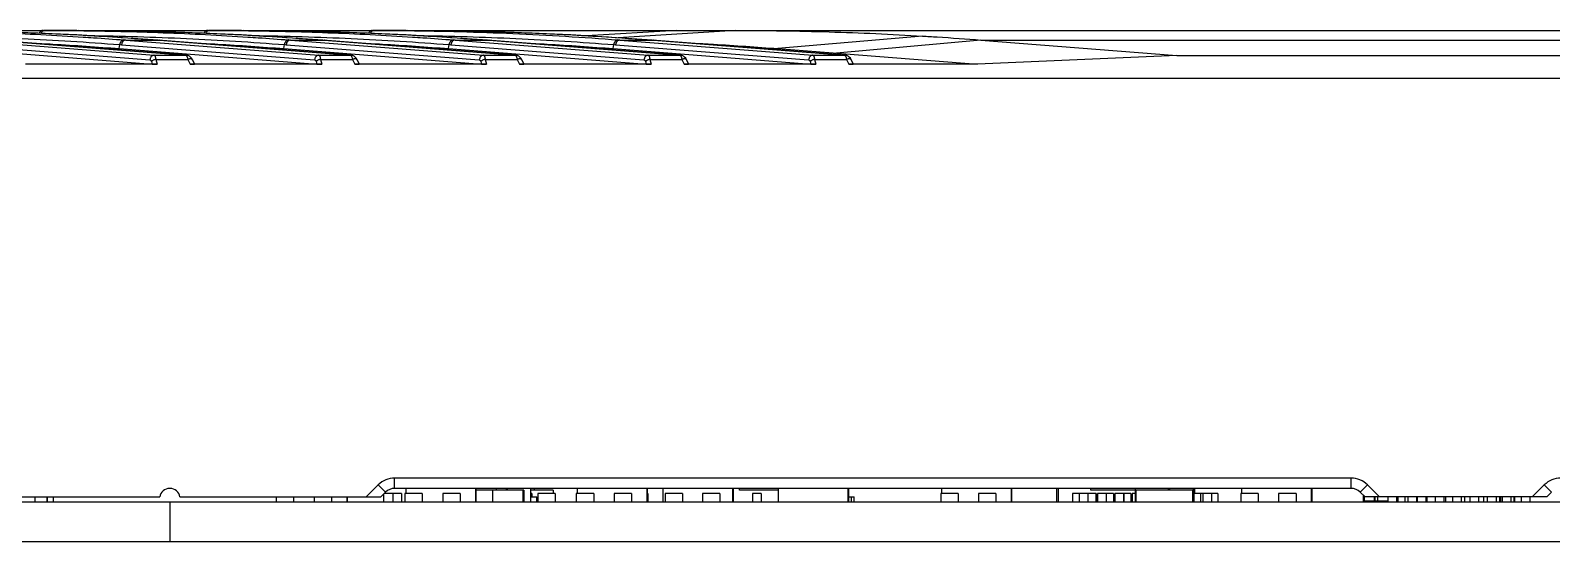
# Model space of a CAD drawing. Header units: millimetres. Extents: x 1409 to 26878, y 589 to 5187.
# Drawn here: x 1880 to 1968.7, y 1646.3 to 1676.1 of the extents above; entities that cross this region are included whole.
import ezdxf

# ---------------------------------------------------------------- set-up
doc = ezdxf.new("R2010")
doc.units = ezdxf.units.MM

msp = doc.modelspace()

# ---------------------------------------------------------------- linework, layer by layer
at = {"color": 7, "linetype": 'Continuous'}
for p, q in [((1779.4139, 1676.1262), (2232.4959, 1676.1262)), ((1882.5452, 1675.8823), (1883.0862, 1675.8536)), ((1882.5452, 1675.8806), (1883.0861, 1675.8499)), ((1882.7129, 1676.1168), (1882.8154, 1676.1157)), ((1882.7129, 1676.1145), (1882.8154, 1676.1139)), ((1882.713, 1676.1262), (1882.8153, 1676.1262)), ((1882.8155, 1676.1262), (1882.8153, 1676.1262)), ((1887.4826, 1676.0639), (1887.6918, 1676.0583)), ((1887.4826, 1676.0632), (1887.6918, 1676.0566)), ((1892.1493, 1675.8823), (1892.6903, 1675.8536)), ((1892.1493, 1675.8806), (1892.6902, 1675.8499)), ((1892.317, 1676.1168), (1892.4195, 1676.1157)), ((1892.317, 1676.1145), (1892.4195, 1676.1139)), ((1892.3171, 1676.1262), (1892.4194, 1676.1262)), ((1892.4195, 1676.1262), (1892.4194, 1676.1262)), ((1897.0866, 1676.0639), (1897.2959, 1676.0583)), ((1897.0866, 1676.0632), (1897.2958, 1676.0566)), ((1901.7533, 1675.8806), (1902.2943, 1675.8499)), ((1901.7534, 1675.8823), (1902.2944, 1675.8536)), ((1901.9211, 1676.1168), (1902.0236, 1676.1157)), ((1901.9211, 1676.1145), (1902.0235, 1676.1139)), ((1901.9212, 1676.1262), (1902.0235, 1676.1262)), ((1902.0236, 1676.1262), (1902.0235, 1676.1262)), ((1906.6907, 1676.0639), (1906.8999, 1676.0583)), ((1906.6907, 1676.0632), (1906.8999, 1676.0566)), ((1911.3574, 1675.8806), (1911.8984, 1675.8499)), ((1911.3575, 1675.8823), (1911.8984, 1675.8536)), ((1917.7179, 1676.1262), (1912.4518, 1675.8136)), ((1921.1384, 1676.1262), (1914.287, 1675.6934)), ((1932.0357, 1675.8004), (1923.6107, 1675.0647)), ((1875.5903, 1675.0647), (1887.1168, 1674.1601)), ((1875.724, 1675.2906), (1886.9803, 1674.4072)), ((1875.9754, 1675.5641), (1887.2318, 1674.6807)), ((1889.1081, 1674.6801), (1877.8517, 1675.5636)), ((1877.9301, 1675.5561), (1889.0846, 1674.6807)), ((1884.2075, 1675.0647), (1885.1944, 1675.0647)), ((1885.1944, 1675.0647), (1885.2262, 1675.2986)), ((1885.1944, 1675.0647), (1896.7209, 1674.1601)), ((1885.2262, 1675.2986), (1885.328, 1675.2906)), ((1885.328, 1675.2906), (1896.5844, 1674.4072)), ((1885.4777, 1675.5721), (1885.5795, 1675.5641)), ((1885.5795, 1675.5641), (1896.8359, 1674.6807)), ((1885.5795, 1675.5641), (1887.4323, 1675.5641)), ((1887.2535, 1675.5781), (1887.4323, 1675.5641)), ((1887.2535, 1675.5768), (1887.4323, 1675.5641)), ((1887.4323, 1675.5641), (1887.4557, 1675.5623)), ((1887.4323, 1675.5641), (1887.4557, 1675.5623)), ((1887.4558, 1675.5636), (1887.4323, 1675.5641)), ((1887.4557, 1675.5623), (1887.5342, 1675.5561)), ((1898.7122, 1674.6801), (1887.4558, 1675.5636)), ((1887.5342, 1675.5561), (1898.6887, 1674.6807)), ((1887.5577, 1675.5556), (1887.5342, 1675.5561)), ((1893.8116, 1675.0647), (1894.7985, 1675.0647)), ((1894.7985, 1675.0647), (1894.8303, 1675.2986)), ((1894.7985, 1675.0647), (1906.3249, 1674.1601)), ((1894.8303, 1675.2986), (1894.9321, 1675.2906)), ((1894.9321, 1675.2906), (1906.1885, 1674.4072)), ((1895.0818, 1675.5721), (1895.1836, 1675.5641)), ((1895.1836, 1675.5641), (1906.44, 1674.6807)), ((1895.1836, 1675.5641), (1897.0364, 1675.5641)), ((1896.8576, 1675.5781), (1897.0364, 1675.5641)), ((1896.8576, 1675.5768), (1897.0364, 1675.5641)), ((1897.0364, 1675.5641), (1897.0598, 1675.5623)), ((1897.0364, 1675.5641), (1897.0598, 1675.5623)), ((1897.0599, 1675.5636), (1897.0364, 1675.5641)), ((1897.0598, 1675.5623), (1897.1383, 1675.5561)), ((1908.3163, 1674.6801), (1897.0599, 1675.5636)), ((1897.1383, 1675.5561), (1908.2928, 1674.6807)), ((1897.1618, 1675.5556), (1897.1383, 1675.5561)), ((1903.4157, 1675.0647), (1904.4026, 1675.0647)), ((1904.4026, 1675.0647), (1904.4344, 1675.2986)), ((1904.4026, 1675.0647), (1915.929, 1674.1601)), ((1904.4344, 1675.2986), (1904.5362, 1675.2906)), ((1904.5362, 1675.2906), (1915.7926, 1674.4072)), ((1904.6859, 1675.5721), (1904.7877, 1675.5641)), ((1904.7877, 1675.5641), (1906.6405, 1675.5641)), ((1904.7877, 1675.5641), (1916.044, 1674.6807)), ((1906.4617, 1675.5781), (1906.6405, 1675.5641)), ((1906.4617, 1675.5768), (1906.6405, 1675.5641)), ((1906.664, 1675.5636), (1906.6405, 1675.5641)), ((1906.6405, 1675.5641), (1906.6639, 1675.5623)), ((1906.6405, 1675.5641), (1906.6639, 1675.5623)), ((1906.6639, 1675.5623), (1906.7424, 1675.5561)), ((1917.9204, 1674.6801), (1906.664, 1675.5636)), ((1906.7658, 1675.5556), (1906.7424, 1675.5561)), ((1906.7424, 1675.5561), (1917.8969, 1674.6807)), ((1913.0198, 1675.0647), (1914.0066, 1675.0647)), ((1914.0066, 1675.0647), (1914.0385, 1675.2986)), ((1914.0066, 1675.0647), (1925.5331, 1674.1601)), ((1914.0385, 1675.2986), (1914.1403, 1675.2906)), ((1914.1403, 1675.2906), (1925.3967, 1674.4072)), ((1914.2899, 1675.5721), (1914.3917, 1675.5641)), ((1914.3917, 1675.5641), (1916.2446, 1675.5641)), ((1914.3917, 1675.5641), (1925.6481, 1674.6807)), ((1916.0658, 1675.5781), (1916.2446, 1675.5641)), ((1916.0658, 1675.5768), (1916.2446, 1675.5641)), ((1916.268, 1675.5636), (1916.2446, 1675.5641)), ((1916.2446, 1675.5641), (1916.2679, 1675.5623)), ((1916.2446, 1675.5641), (1916.2679, 1675.5623)), ((1916.2679, 1675.5623), (1916.3464, 1675.5561)), ((1927.5245, 1674.6801), (1916.268, 1675.5636)), ((1916.3699, 1675.5556), (1916.3464, 1675.5561)), ((1916.3464, 1675.5561), (1927.5009, 1674.6807)), ((1922.6239, 1675.0647), (1923.6107, 1675.0647)), ((1923.6107, 1675.0647), (1935.2511, 1674.1512)), ((1935.4485, 1675.5641), (1927.0221, 1674.797)), ((1935.4485, 1675.5641), (1994.1953, 1675.5641)), ((1935.4485, 1675.5641), (1946.8739, 1674.6674)), ((1887.4076, 1674.1512), (1879.7328, 1674.1512)), ((1887.0738, 1674.311), (1887.1168, 1674.1601)), ((1887.2318, 1674.6807), (1889.0846, 1674.6807)), ((1887.3253, 1674.4402), (1887.4076, 1674.1512)), ((1887.3253, 1674.4402), (1889.1964, 1674.4402)), ((1889.1081, 1674.6801), (1889.0846, 1674.6807)), ((1889.1964, 1674.4402), (1889.3369, 1674.1512)), ((1897.0117, 1674.1512), (1889.3369, 1674.1512)), ((1889.4662, 1674.416), (1889.5881, 1674.1652)), ((1896.6779, 1674.311), (1896.7209, 1674.1601)), ((1896.8359, 1674.6807), (1898.6887, 1674.6807)), ((1896.9293, 1674.4402), (1897.0117, 1674.1512)), ((1896.9293, 1674.4402), (1898.8005, 1674.4402)), ((1898.7122, 1674.6801), (1898.6887, 1674.6807)), ((1898.8005, 1674.4402), (1898.9409, 1674.1512)), ((1906.6157, 1674.1512), (1898.9409, 1674.1512)), ((1899.0703, 1674.416), (1899.1922, 1674.1652)), ((1906.282, 1674.311), (1906.3249, 1674.1601)), ((1906.44, 1674.6807), (1908.2928, 1674.6807)), ((1906.5334, 1674.4402), (1906.6157, 1674.1512)), ((1906.5334, 1674.4402), (1908.4045, 1674.4402)), ((1908.3163, 1674.6801), (1908.2928, 1674.6807)), ((1908.4045, 1674.4402), (1908.545, 1674.1512)), ((1916.2198, 1674.1512), (1908.545, 1674.1512)), ((1908.6744, 1674.416), (1908.7963, 1674.1652)), ((1915.886, 1674.311), (1915.929, 1674.1601)), ((1916.044, 1674.6807), (1917.8969, 1674.6807)), ((1916.1375, 1674.4402), (1916.2198, 1674.1512)), ((1916.1375, 1674.4402), (1918.0086, 1674.4402)), ((1917.9203, 1674.6801), (1917.8969, 1674.6807)), ((1918.0086, 1674.4402), (1918.1491, 1674.1512)), ((1925.8239, 1674.1512), (1918.1491, 1674.1512)), ((1918.2784, 1674.416), (1918.4004, 1674.1652)), ((1925.4901, 1674.311), (1925.5331, 1674.1601)), ((1925.6481, 1674.6807), (1927.5009, 1674.6807)), ((1925.7416, 1674.4402), (1925.8239, 1674.1512)), ((1925.7416, 1674.4402), (1927.6127, 1674.4402)), ((1927.5244, 1674.6801), (1927.5009, 1674.6807)), ((1927.6127, 1674.4402), (1927.7532, 1674.1512)), ((1935.2511, 1674.1512), (1927.7532, 1674.1512)), ((1927.8825, 1674.416), (1928.0044, 1674.1652)), ((1946.8739, 1674.6674), (1935.2511, 1674.1512)), ((1946.8739, 1674.6674), (1982.77, 1674.6674)), ((2302.6902, 1673.3262), (1773.6016, 1673.3262)), ((1901.2566, 1649.4262), (1901.2566, 1650.0262)), ((1957.0352, 1650.0262), (1901.2566, 1650.0262)), ((1957.0352, 1649.4262), (1957.0352, 1650.0262)), ((1900.302, 1649.6308), (1899.5974, 1648.9262)), ((1900.7262, 1649.2065), (1900.302, 1649.6308)), ((1900.7262, 1649.2065), (1900.4459, 1648.9262)), ((1957.0352, 1649.4262), (1901.2566, 1649.4262)), ((1901.9001, 1649.4262), (1901.9001, 1649.1262)), ((1905.9641, 1649.4262), (1905.9641, 1648.6262)), ((1905.9895, 1649.4262), (1905.9895, 1648.6262)), ((1908.7898, 1649.3262), (1905.9895, 1649.3262)), ((1906.9611, 1649.3262), (1906.9611, 1648.6262)), ((1907.2031, 1649.3262), (1907.2031, 1649.4262)), ((1907.7616, 1649.4262), (1907.7616, 1649.3262)), ((1907.8324, 1649.3262), (1907.8324, 1649.4262)), ((1908.7391, 1649.3262), (1908.7391, 1648.6262)), ((1908.7898, 1649.3262), (1908.7898, 1648.6262)), ((1909.1738, 1649.4262), (1909.1738, 1648.6262)), ((1909.2031, 1648.6262), (1909.2031, 1649.4262)), ((1910.4918, 1649.3262), (1909.2031, 1649.3262)), ((1909.3959, 1649.4262), (1909.3959, 1649.3262)), ((1910.4918, 1649.3262), (1910.4918, 1649.1262)), ((1911.8959, 1649.4262), (1911.8959, 1649.1262)), ((1911.9001, 1649.4262), (1911.9001, 1649.1262)), ((1915.9641, 1649.4262), (1915.9641, 1648.6262)), ((1915.9895, 1649.4262), (1915.9895, 1648.6262)), ((1916.9001, 1649.4262), (1916.9001, 1648.6262)), ((1920.9641, 1649.4262), (1920.9641, 1648.6262)), ((1920.9895, 1649.4262), (1920.9895, 1648.6262)), ((1921.3749, 1649.3262), (1921.3749, 1649.4262)), ((1923.6297, 1649.3262), (1921.3749, 1649.3262)), ((1923.6297, 1649.4262), (1923.6297, 1648.6262)), ((1927.6937, 1649.4262), (1927.6937, 1648.6262)), ((1927.7191, 1649.4262), (1927.7191, 1648.6262)), ((1933.1501, 1649.4262), (1933.1501, 1649.1262)), ((1937.2141, 1649.4262), (1937.2141, 1648.6262)), ((1937.2395, 1649.4262), (1937.2395, 1648.6262)), ((1939.8615, 1649.4262), (1939.8615, 1648.6262)), ((1939.9615, 1648.6262), (1939.9615, 1649.4262)), ((1941.8615, 1649.3262), (1941.8615, 1649.4262)), ((1947.7788, 1649.3262), (1941.8615, 1649.3262)), ((1944.4515, 1649.3262), (1944.4515, 1648.6262)), ((1944.4615, 1649.3262), (1944.4615, 1649.4262)), ((1944.4768, 1649.3262), (1944.4768, 1648.6262)), ((1946.3615, 1649.4262), (1946.3615, 1649.3262)), ((1946.4615, 1649.3262), (1946.4615, 1649.4262)), ((1947.7788, 1649.3262), (1947.7788, 1648.6262)), ((1947.8307, 1649.4262), (1947.8307, 1649.1262)), ((1947.9307, 1649.1262), (1947.9307, 1649.4262)), ((1950.6501, 1649.4262), (1950.6501, 1649.1262)), ((1954.7141, 1649.4262), (1954.7141, 1648.6262)), ((1954.7395, 1649.4262), (1954.7395, 1648.6262)), ((1957.5656, 1649.2065), (1957.9898, 1649.6308)), ((1957.8459, 1648.9262), (1957.5656, 1649.2065)), ((1958.6944, 1648.9262), (1957.9898, 1649.6308)), ((1968.302, 1649.6308), (1967.5974, 1648.9262)), ((1968.7262, 1649.2065), (1968.302, 1649.6308)), ((1968.7262, 1649.2065), (1968.4459, 1648.9262)), ((2338.1459, 1648.6262), (1738.1459, 1648.6262)), ((1875.8459, 1648.9262), (1887.5543, 1648.9262)), ((1880.2782, 1648.9262), (1880.2782, 1648.6262)), ((1880.9641, 1648.9262), (1880.9641, 1648.6262)), ((1880.9895, 1648.9262), (1880.9895, 1648.6262)), ((1881.345, 1648.9262), (1881.345, 1648.6262)), ((1888.1459, 1648.6262), (1888.1459, 1646.3262)), ((1888.7375, 1648.9262), (1900.4459, 1648.9262)), ((1894.3493, 1648.9262), (1894.3493, 1648.6262)), ((1895.3653, 1648.9262), (1895.3653, 1648.6262)), ((1896.559, 1648.9262), (1896.559, 1648.6262)), ((1897.575, 1648.9262), (1897.575, 1648.6262)), ((1898.4641, 1648.9262), (1898.4641, 1648.6262)), ((1898.4895, 1648.9262), (1898.4895, 1648.6262)), ((1900.5993, 1649.0796), (1900.5993, 1648.6262)), ((1901.6524, 1649.1262), (1900.6459, 1649.1262)), ((1900.6501, 1649.1304), (1900.6501, 1649.1262)), ((1901.1444, 1649.1262), (1901.1444, 1648.6262)), ((1901.6524, 1649.1262), (1901.6524, 1648.6262)), ((1901.8493, 1649.1262), (1901.8493, 1648.6262)), ((1902.8653, 1649.1262), (1901.8493, 1649.1262)), ((1902.8653, 1649.1262), (1902.8653, 1648.6262)), ((1904.059, 1649.1262), (1904.059, 1648.6262)), ((1905.075, 1649.1262), (1904.059, 1649.1262)), ((1905.075, 1649.1262), (1905.075, 1648.6262)), ((1909.2472, 1649.1262), (1909.2031, 1649.1262)), ((1909.2031, 1648.9262), (1909.5531, 1648.9262)), ((1909.2472, 1649.1262), (1909.2472, 1648.9262)), ((1909.5531, 1648.6262), (1909.5531, 1648.9262)), ((1909.6027, 1649.1262), (1909.6027, 1648.6262)), ((1910.6187, 1649.1262), (1909.6027, 1649.1262)), ((1910.6187, 1649.1262), (1910.6187, 1648.6262)), ((1911.8493, 1649.1262), (1911.8493, 1648.6262)), ((1912.8653, 1649.1262), (1911.8493, 1649.1262)), ((1912.8653, 1649.1262), (1912.8653, 1648.6262)), ((1914.059, 1649.1262), (1914.059, 1648.6262)), ((1915.075, 1649.1262), (1914.059, 1649.1262)), ((1915.075, 1649.1262), (1915.075, 1648.6262)), ((1916.0289, 1649.1262), (1915.9895, 1649.1262)), ((1916.0289, 1649.1262), (1916.0289, 1648.6262)), ((1917.0271, 1649.1262), (1917.0271, 1648.6262)), ((1918.0431, 1649.1262), (1917.0271, 1649.1262)), ((1918.0431, 1649.1262), (1918.0431, 1648.6262)), ((1919.2002, 1649.1262), (1919.2002, 1648.6262)), ((1920.2162, 1649.1262), (1919.2002, 1649.1262)), ((1920.2162, 1649.1262), (1920.2162, 1648.6262)), ((1922.1219, 1649.1262), (1922.1219, 1648.6262)), ((1922.1221, 1649.1262), (1922.1221, 1648.6262)), ((1922.6301, 1649.1262), (1922.1221, 1649.1262)), ((1922.6301, 1649.1262), (1922.6301, 1648.6262)), ((1927.7191, 1648.9262), (1928.0521, 1648.9262)), ((1927.8997, 1648.6262), (1927.8997, 1648.9262)), ((1928.0521, 1648.6262), (1928.0521, 1648.9262)), ((1933.0993, 1649.1262), (1933.0993, 1648.6262)), ((1934.1153, 1649.1262), (1933.0993, 1649.1262)), ((1934.1153, 1649.1262), (1934.1153, 1648.6262)), ((1935.309, 1649.1262), (1935.309, 1648.6262)), ((1936.325, 1649.1262), (1935.309, 1649.1262)), ((1936.325, 1649.1262), (1936.325, 1648.6262)), ((1940.794, 1649.1262), (1940.794, 1648.6262)), ((1942.1579, 1649.1262), (1940.794, 1649.1262)), ((1941.1776, 1649.1262), (1941.1776, 1648.6262)), ((1941.6856, 1649.1262), (1941.6856, 1648.6262)), ((1941.6886, 1649.1262), (1941.6886, 1648.6262)), ((1942.155, 1649.1262), (1942.155, 1648.6262)), ((1942.1579, 1649.1262), (1942.1579, 1648.6262)), ((1942.2444, 1649.1262), (1942.2444, 1648.6262)), ((1943.1739, 1649.1262), (1942.2444, 1649.1262)), ((1942.7524, 1649.1262), (1942.7524, 1648.6262)), ((1942.7554, 1649.1262), (1942.7554, 1648.6262)), ((1943.171, 1649.1262), (1943.171, 1648.6262)), ((1943.1739, 1649.1262), (1943.1739, 1648.6262)), ((1943.1739, 1648.9262), (1943.2604, 1648.9262)), ((1943.2604, 1649.1262), (1943.2604, 1648.6262)), ((1944.1899, 1649.1262), (1943.2604, 1649.1262)), ((1943.7684, 1649.1262), (1943.7684, 1648.6262)), ((1943.7714, 1649.1262), (1943.7714, 1648.6262)), ((1944.187, 1649.1262), (1944.187, 1648.6262)), ((1944.1899, 1649.1262), (1944.1899, 1648.6262)), ((1944.2764, 1649.1262), (1944.2764, 1648.6262)), ((1944.4515, 1649.1262), (1944.2764, 1649.1262)), ((1949.2699, 1649.1262), (1947.7788, 1649.1262)), ((1947.8578, 1649.1262), (1947.8578, 1648.6262)), ((1947.8608, 1649.1262), (1947.8608, 1648.6262)), ((1948.251, 1649.1262), (1948.251, 1648.6262)), ((1948.2539, 1649.1262), (1948.2539, 1648.6262)), ((1948.3912, 1649.1262), (1948.3912, 1648.6262)), ((1948.8992, 1649.1262), (1948.8992, 1648.6262)), ((1948.9022, 1649.1262), (1948.9022, 1648.6262)), ((1949.267, 1649.1262), (1949.267, 1648.6262)), ((1949.2699, 1649.1262), (1949.2699, 1648.6262)), ((1950.5993, 1649.1262), (1950.5993, 1648.6262)), ((1951.6153, 1649.1262), (1950.5993, 1649.1262)), ((1951.6153, 1649.1262), (1951.6153, 1648.6262)), ((1952.809, 1649.1262), (1952.809, 1648.6262)), ((1953.825, 1649.1262), (1952.809, 1649.1262)), ((1953.825, 1649.1262), (1953.825, 1648.6262)), ((1957.7357, 1649.0364), (1957.7357, 1648.6262)), ((1957.7668, 1649.0053), (1957.7668, 1648.6762)), ((1959.1836, 1648.6762), (1957.7668, 1648.6762)), ((1957.769, 1649.0031), (1957.769, 1648.6762)), ((1957.819, 1648.6762), (1957.819, 1648.9531)), ((1968.4459, 1648.9262), (1957.8459, 1648.9262)), ((1958.3863, 1648.9262), (1958.3863, 1648.6762)), ((1958.4363, 1648.6762), (1958.4363, 1648.9262)), ((1958.5863, 1648.6762), (1958.5863, 1648.9262)), ((1959.1836, 1648.9262), (1959.1836, 1648.6262)), ((1959.6916, 1648.9262), (1959.6916, 1648.6262)), ((1959.7575, 1648.9262), (1959.7575, 1648.6262)), ((1959.7604, 1648.9262), (1959.7604, 1648.6262)), ((1960.1742, 1648.9262), (1960.1742, 1648.6262)), ((1960.3494, 1648.9262), (1960.3494, 1648.6262)), ((1960.8574, 1648.9262), (1960.8574, 1648.6262)), ((1960.8599, 1648.9262), (1960.8599, 1648.6262)), ((1960.888, 1648.9262), (1960.888, 1648.6262)), ((1961.396, 1648.9262), (1961.396, 1648.6262)), ((1961.399, 1648.9262), (1961.399, 1648.6262)), ((1961.4493, 1648.9262), (1961.4493, 1648.6262)), ((1961.9294, 1648.9262), (1961.9294, 1648.6262)), ((1962.4374, 1648.9262), (1962.4374, 1648.6262)), ((1962.4404, 1648.9262), (1962.4404, 1648.6262)), ((1962.5491, 1648.9262), (1962.5491, 1648.6262)), ((1962.9454, 1648.9262), (1962.9454, 1648.6262)), ((1963.4534, 1648.9262), (1963.4534, 1648.6262)), ((1963.4564, 1648.9262), (1963.4564, 1648.6262)), ((1963.649, 1648.9262), (1963.649, 1648.6262)), ((1963.9614, 1648.9262), (1963.9614, 1648.6262)), ((1964.4694, 1648.9262), (1964.4694, 1648.6262)), ((1964.4724, 1648.9262), (1964.4724, 1648.6262)), ((1964.7489, 1648.9262), (1964.7489, 1648.6262)), ((1964.9774, 1648.9262), (1964.9774, 1648.6262)), ((1965.4854, 1648.9262), (1965.4854, 1648.6262)), ((1965.4884, 1648.9262), (1965.4884, 1648.6262)), ((1965.6802, 1648.9262), (1965.6802, 1648.6262)), ((1965.6832, 1648.9262), (1965.6832, 1648.6262)), ((1965.739, 1648.6762), (1965.6832, 1648.6762)), ((1965.739, 1648.9262), (1965.739, 1648.6262)), ((1965.8488, 1648.9262), (1965.8488, 1648.6262)), ((1966.3568, 1648.9262), (1966.3568, 1648.6262)), ((1966.3573, 1648.9262), (1966.3573, 1648.6262)), ((1966.5242, 1648.9262), (1966.5242, 1648.6262)), ((1966.5602, 1648.9262), (1966.5602, 1648.6262)), ((1966.9487, 1648.9262), (1966.9487, 1648.6262)), ((1967.4567, 1648.9262), (1967.4567, 1648.6262)), ((1738.1459, 1646.3262), (2338.1459, 1646.3262))]:
    msp.add_line(p, q, dxfattribs=at)
for points in [[(1887.4558, 1675.5636), (1882.7249, 1675.8735), (1877.9424, 1676.0624), (1873.2114, 1676.1262)], [(1897.0599, 1675.5636), (1892.329, 1675.8735), (1887.5465, 1676.0624), (1882.8155, 1676.1262)], [(1906.664, 1675.5636), (1901.9331, 1675.8735), (1897.1506, 1676.0624), (1892.4195, 1676.1262)], [(1916.268, 1675.5636), (1911.5371, 1675.8735), (1906.7547, 1676.0624), (1902.0236, 1676.1262)], [(1889.4662, 1674.416), (1889.4161, 1674.4995), (1889.356, 1674.5676), (1889.2866, 1674.6209), (1889.212, 1674.6573), (1889.1346, 1674.6771), (1889.1081, 1674.6801)], [(1899.0703, 1674.416), (1899.0202, 1674.4995), (1898.96, 1674.5676), (1898.8907, 1674.6209), (1898.8161, 1674.6573), (1898.7387, 1674.6771), (1898.7122, 1674.6801)], [(1908.6744, 1674.416), (1908.6243, 1674.4995), (1908.5641, 1674.5676), (1908.4947, 1674.6209), (1908.4202, 1674.6573), (1908.3427, 1674.6771), (1908.3163, 1674.6801)], [(1918.2784, 1674.416), (1918.2284, 1674.4995), (1918.1682, 1674.5676), (1918.0988, 1674.6209), (1918.0243, 1674.6573), (1917.9468, 1674.6771), (1917.9204, 1674.6801)], [(1927.8825, 1674.416), (1927.8324, 1674.4995), (1927.7723, 1674.5676), (1927.7029, 1674.6209), (1927.6284, 1674.6573), (1927.5509, 1674.6771), (1927.5245, 1674.6801)]]:
    msp.add_lwpolyline(points, dxfattribs=at)
for centre, radius, start, end in [((1880.8601, 1493.5006), 182.6255, 89.418691, 89.999993), ((1890.4642, 1493.5006), 182.6255, 89.418691, 89.999993), ((1900.0682, 1493.5006), 182.6255, 89.418691, 89.999993), ((1901.2566, 1648.6762), 1.35, 90, 135), ((1957.0352, 1648.6762), 1.35, 45, 90), ((1969.2566, 1648.6762), 1.35, 90, 135), ((1888.1459, 1648.8262), 0.6, 9.594068, 170.405932), ((1901.2566, 1648.6762), 0.75, 90, 135), ((1957.0352, 1648.6762), 0.75, 45, 90)]:
    msp.add_arc(centre, radius, start, end, dxfattribs=at)
for centre, major_axis, ratio, start_param, end_param in [((1887.3582, 1674.1692), (0.3127, -0.0029), 0.0570923, -2.4522748, -1.4116473), ((1889.2526, 1674.1692), (0.3357, -0.0046), 0.0521338, -1.3162534, 0.0262106), ((1896.9623, 1674.1692), (0.3127, -0.0029), 0.0570923, -2.4522748, -1.4116473), ((1898.8566, 1674.1692), (0.3357, -0.0046), 0.0521338, -1.3162534, 0.0262106), ((1906.5664, 1674.1692), (0.3127, -0.0029), 0.0570923, -2.4522748, -1.4116473), ((1908.4607, 1674.1692), (0.3357, -0.0046), 0.0521338, -1.3162534, 0.0262106), ((1916.1704, 1674.1692), (0.3127, -0.0029), 0.0570923, -2.4522748, -1.4116473), ((1918.0648, 1674.1692), (0.3357, -0.0046), 0.0521338, -1.3162534, 0.0262106), ((1925.7745, 1674.1692), (0.3127, -0.0029), 0.0570923, -2.4522748, -1.4116473), ((1927.6689, 1674.1692), (0.3357, -0.0046), 0.0521338, -1.3162534, 0.0262106)]:
    msp.add_ellipse(centre, major_axis=major_axis, ratio=ratio, start_param=start_param, end_param=end_param, dxfattribs=at)
for points, knots in [([(1873.2113, 1676.1157), (1874.8599, 1676.0981), (1878.1579, 1676.0181), (1881.4525, 1675.8489), (1883.0989, 1675.742)], [0, 0, 0, 0, 0.4998179, 1, 1, 1, 1]), ([(1873.8085, 1675.8308), (1875.7126, 1675.8016), (1879.5219, 1675.6836), (1883.3258, 1675.4467), (1885.2262, 1675.2986)], [0, 0, 0, 0, 0.499741, 1, 1, 1, 1]), ([(1878.0877, 1676.0583), (1878.4592, 1676.0482), (1879.9456, 1676.0031), (1881.4313, 1675.9399), (1882.5452, 1675.8823)], [0, 0, 0, 0, 0.2499415, 1, 1, 1, 1]), ([(1880.7578, 1676.1262), (1880.7461, 1676.1262), (1880.7227, 1676.1243), (1880.6883, 1676.1156), (1880.6552, 1676.1015), (1880.6134, 1676.0753), (1880.5677, 1676.0299), (1880.5418, 1675.9848), (1880.5316, 1675.9606)], [0, 0, 0, 0, 0.1179674, 0.2369224, 0.3575179, 0.4804781, 0.7343651, 1, 1, 1, 1]), ([(1880.8601, 1676.1262), (1880.8483, 1676.1262), (1880.8245, 1676.1242), (1880.7897, 1676.1154), (1880.7562, 1676.1008), (1880.714, 1676.074), (1880.668, 1676.0275), (1880.6424, 1675.9814), (1880.6323, 1675.9567)], [0, 0, 0, 0, 0.1178446, 0.236696, 0.3572288, 0.4801779, 0.7341703, 1, 1, 1, 1]), ([(1882.8153, 1676.1262), (1883.2042, 1676.1259), (1884.7602, 1676.1201), (1886.316, 1676.0944), (1887.4826, 1676.0639)], [0, 0, 0, 0, 0.2499834, 1, 1, 1, 1]), ([(1882.8154, 1676.1157), (1884.4639, 1676.0981), (1887.7619, 1676.0181), (1891.0565, 1675.8489), (1892.7029, 1675.742)], [0, 0, 0, 0, 0.4998179, 1, 1, 1, 1]), ([(1883.0862, 1675.8536), (1883.4336, 1675.8346), (1884.8235, 1675.7546), (1886.2124, 1675.6588), (1887.2535, 1675.5781)], [0, 0, 0, 0, 0.2499045, 1, 1, 1, 1]), ([(1883.4126, 1675.8308), (1885.3167, 1675.8016), (1889.126, 1675.6836), (1892.9298, 1675.4467), (1894.8303, 1675.2986)], [0, 0, 0, 0, 0.499741, 1, 1, 1, 1]), ([(1887.6918, 1676.0583), (1888.0633, 1676.0482), (1889.5496, 1676.0031), (1891.0354, 1675.9399), (1892.1493, 1675.8823)], [0, 0, 0, 0, 0.2499415, 1, 1, 1, 1]), ([(1890.3619, 1676.1262), (1890.3502, 1676.1262), (1890.3268, 1676.1243), (1890.2923, 1676.1156), (1890.2593, 1676.1015), (1890.2174, 1676.0753), (1890.1717, 1676.0299), (1890.1459, 1675.9848), (1890.1357, 1675.9606)], [0, 0, 0, 0, 0.1179674, 0.2369224, 0.3575179, 0.4804781, 0.7343651, 1, 1, 1, 1]), ([(1890.4642, 1676.1262), (1890.4524, 1676.1262), (1890.4286, 1676.1242), (1890.3937, 1676.1154), (1890.3603, 1676.1008), (1890.3181, 1676.074), (1890.2721, 1676.0275), (1890.2464, 1675.9814), (1890.2364, 1675.9567)], [0, 0, 0, 0, 0.1178446, 0.236696, 0.3572288, 0.4801779, 0.7341703, 1, 1, 1, 1]), ([(1892.4194, 1676.1262), (1892.8083, 1676.1259), (1894.3642, 1676.1201), (1895.9201, 1676.0944), (1897.0866, 1676.0639)], [0, 0, 0, 0, 0.2499834, 1, 1, 1, 1]), ([(1892.4195, 1676.1157), (1894.068, 1676.0981), (1897.366, 1676.0181), (1900.6606, 1675.8489), (1902.307, 1675.742)], [0, 0, 0, 0, 0.4998179, 1, 1, 1, 1]), ([(1892.6903, 1675.8536), (1893.0377, 1675.8346), (1894.4275, 1675.7546), (1895.8165, 1675.6588), (1896.8576, 1675.5781)], [0, 0, 0, 0, 0.2499045, 1, 1, 1, 1]), ([(1893.0167, 1675.8308), (1894.9207, 1675.8016), (1898.7301, 1675.6836), (1902.5339, 1675.4467), (1904.4344, 1675.2986)], [0, 0, 0, 0, 0.499741, 1, 1, 1, 1]), ([(1897.2959, 1676.0583), (1897.6674, 1676.0482), (1899.1537, 1676.0031), (1900.6395, 1675.9399), (1901.7534, 1675.8823)], [0, 0, 0, 0, 0.2499415, 1, 1, 1, 1]), ([(1899.966, 1676.1262), (1899.9543, 1676.1262), (1899.9308, 1676.1243), (1899.8964, 1676.1156), (1899.8634, 1676.1015), (1899.8215, 1676.0753), (1899.7758, 1676.0299), (1899.75, 1675.9848), (1899.7398, 1675.9606)], [0, 0, 0, 0, 0.1179674, 0.2369224, 0.3575179, 0.4804781, 0.7343651, 1, 1, 1, 1]), ([(1900.0683, 1676.1262), (1900.0565, 1676.1262), (1900.0327, 1676.1242), (1899.9978, 1676.1154), (1899.9644, 1676.1008), (1899.9221, 1676.074), (1899.8762, 1676.0275), (1899.8505, 1675.9814), (1899.8405, 1675.9567)], [0, 0, 0, 0, 0.1178446, 0.236696, 0.3572288, 0.4801779, 0.7341703, 1, 1, 1, 1]), ([(1902.0235, 1676.1262), (1902.4124, 1676.1259), (1903.9683, 1676.1201), (1905.5242, 1676.0944), (1906.6907, 1676.0639)], [0, 0, 0, 0, 0.2499834, 1, 1, 1, 1]), ([(1902.0236, 1676.1157), (1904.069, 1676.0938), (1908.1617, 1675.9812), (1912.2484, 1675.7313), (1914.2899, 1675.5721)], [0, 0, 0, 0, 0.4997352, 1, 1, 1, 1]), ([(1902.2944, 1675.8536), (1902.6417, 1675.8346), (1904.0316, 1675.7546), (1905.4206, 1675.6588), (1906.4617, 1675.5781)], [0, 0, 0, 0, 0.2499045, 1, 1, 1, 1]), ([(1902.6208, 1675.8308), (1904.5248, 1675.8016), (1908.3342, 1675.6836), (1912.138, 1675.4467), (1914.0385, 1675.2986)], [0, 0, 0, 0, 0.499741, 1, 1, 1, 1]), ([(1906.8999, 1676.0583), (1907.2715, 1676.0482), (1908.7578, 1676.0031), (1910.2436, 1675.9399), (1911.3575, 1675.8823)], [0, 0, 0, 0, 0.2499415, 1, 1, 1, 1]), ([(1911.8984, 1675.8536), (1912.2458, 1675.8346), (1913.6357, 1675.7546), (1915.0247, 1675.6588), (1916.0658, 1675.5781)], [0, 0, 0, 0, 0.2499045, 1, 1, 1, 1]), ([(1921.1384, 1676.1262), (1922.9554, 1676.1262), (1926.59, 1676.0719), (1930.2215, 1675.909), (1932.0357, 1675.8004)], [0, 0, 0, 0, 0.4999223, 1, 1, 1, 1]), ([(1932.0357, 1675.8004), (1932.3203, 1675.7834), (1933.4584, 1675.7126), (1934.5959, 1675.6312), (1935.4485, 1675.5641)], [0, 0, 0, 0, 0.2499865, 1, 1, 1, 1]), ([(1880.0432, 1675.3962), (1880.4726, 1675.3746), (1882.1908, 1675.2823), (1883.9077, 1675.1657), (1885.1944, 1675.0647)], [0, 0, 0, 0, 0.2498873, 1, 1, 1, 1]), ([(1883.0989, 1675.742), (1883.2971, 1675.7292), (1884.0903, 1675.6764), (1884.8832, 1675.6184), (1885.4777, 1675.5721)], [0, 0, 0, 0, 0.2499399, 1, 1, 1, 1]), ([(1885.4777, 1675.5721), (1885.4623, 1675.5716), (1885.4312, 1675.5672), (1885.3864, 1675.5508), (1885.3449, 1675.5253), (1885.3077, 1675.4914), (1885.2763, 1675.4503), (1885.2431, 1675.3876), (1885.2297, 1675.3344), (1885.2262, 1675.2986)], [0, 0, 0, 0, 0.1144849, 0.2311505, 0.3509958, 0.4746088, 0.6020233, 0.7327879, 1, 1, 1, 1]), ([(1885.5795, 1675.5641), (1885.5641, 1675.5636), (1885.533, 1675.5592), (1885.4883, 1675.5429), (1885.4467, 1675.5173), (1885.4096, 1675.4834), (1885.3781, 1675.4423), (1885.3449, 1675.3796), (1885.3315, 1675.3265), (1885.328, 1675.2906)], [0, 0, 0, 0, 0.1144829, 0.2311504, 0.3509997, 0.4746167, 0.6020338, 0.7327983, 1, 1, 1, 1]), ([(1889.6472, 1675.3962), (1890.0767, 1675.3746), (1891.7949, 1675.2823), (1893.5118, 1675.1657), (1894.7985, 1675.0647)], [0, 0, 0, 0, 0.2498873, 1, 1, 1, 1]), ([(1892.7029, 1675.742), (1892.9012, 1675.7292), (1893.6944, 1675.6764), (1894.4873, 1675.6184), (1895.0818, 1675.5721)], [0, 0, 0, 0, 0.2499399, 1, 1, 1, 1]), ([(1895.0818, 1675.5721), (1895.0664, 1675.5716), (1895.0352, 1675.5672), (1894.9905, 1675.5508), (1894.9489, 1675.5253), (1894.9118, 1675.4914), (1894.8804, 1675.4503), (1894.8472, 1675.3876), (1894.8338, 1675.3344), (1894.8303, 1675.2986)], [0, 0, 0, 0, 0.1144849, 0.2311505, 0.3509958, 0.4746088, 0.6020233, 0.7327879, 1, 1, 1, 1]), ([(1895.1836, 1675.5641), (1895.1682, 1675.5636), (1895.137, 1675.5592), (1895.0923, 1675.5429), (1895.0508, 1675.5173), (1895.0137, 1675.4834), (1894.9822, 1675.4423), (1894.949, 1675.3796), (1894.9356, 1675.3265), (1894.9321, 1675.2906)], [0, 0, 0, 0, 0.1144829, 0.2311504, 0.3509997, 0.4746167, 0.6020338, 0.7327983, 1, 1, 1, 1]), ([(1899.2513, 1675.3962), (1899.6808, 1675.3746), (1901.3989, 1675.2823), (1903.1158, 1675.1657), (1904.4026, 1675.0647)], [0, 0, 0, 0, 0.2498873, 1, 1, 1, 1]), ([(1902.307, 1675.742), (1902.5053, 1675.7292), (1903.2985, 1675.6764), (1904.0914, 1675.6184), (1904.6859, 1675.5721)], [0, 0, 0, 0, 0.2499399, 1, 1, 1, 1]), ([(1904.6859, 1675.5721), (1904.6704, 1675.5716), (1904.6393, 1675.5672), (1904.5946, 1675.5508), (1904.553, 1675.5253), (1904.5159, 1675.4914), (1904.4845, 1675.4503), (1904.4512, 1675.3876), (1904.4378, 1675.3344), (1904.4344, 1675.2986)], [0, 0, 0, 0, 0.1144849, 0.2311505, 0.3509958, 0.4746088, 0.6020233, 0.7327879, 1, 1, 1, 1]), ([(1904.7877, 1675.5641), (1904.7722, 1675.5636), (1904.7411, 1675.5592), (1904.6964, 1675.5429), (1904.6548, 1675.5173), (1904.6177, 1675.4834), (1904.5863, 1675.4423), (1904.5531, 1675.3796), (1904.5397, 1675.3265), (1904.5362, 1675.2906)], [0, 0, 0, 0, 0.1144829, 0.2311504, 0.3509997, 0.4746167, 0.6020338, 0.7327983, 1, 1, 1, 1]), ([(1908.8554, 1675.3962), (1909.2848, 1675.3746), (1911.003, 1675.2823), (1912.7199, 1675.1657), (1914.0066, 1675.0647)], [0, 0, 0, 0, 0.2498873, 1, 1, 1, 1]), ([(1914.2899, 1675.5721), (1914.2745, 1675.5716), (1914.2434, 1675.5672), (1914.1987, 1675.5508), (1914.1571, 1675.5253), (1914.12, 1675.4914), (1914.0886, 1675.4503), (1914.0553, 1675.3876), (1914.0419, 1675.3344), (1914.0385, 1675.2986)], [0, 0, 0, 0, 0.1144849, 0.2311505, 0.3509958, 0.4746088, 0.6020233, 0.7327879, 1, 1, 1, 1]), ([(1914.3917, 1675.5641), (1914.3763, 1675.5636), (1914.3452, 1675.5592), (1914.3005, 1675.5429), (1914.2589, 1675.5173), (1914.2218, 1675.4834), (1914.1904, 1675.4423), (1914.1571, 1675.3796), (1914.1437, 1675.3265), (1914.1403, 1675.2906)], [0, 0, 0, 0, 0.1144829, 0.2311504, 0.3509997, 0.4746167, 0.6020338, 0.7327983, 1, 1, 1, 1]), ([(1918.6003, 1675.3891), (1919.0181, 1675.3678), (1920.6893, 1675.2768), (1922.3592, 1675.163), (1923.6107, 1675.0647)], [0, 0, 0, 0, 0.249919, 1, 1, 1, 1]), ([(1887.2318, 1674.6807), (1887.2164, 1674.6802), (1887.1853, 1674.6758), (1887.1406, 1674.6594), (1887.099, 1674.6338), (1887.0619, 1674.5999), (1887.0304, 1674.5589), (1886.9972, 1674.4961), (1886.9838, 1674.443), (1886.9803, 1674.4072)], [0, 0, 0, 0, 0.1144829, 0.2311504, 0.3509996, 0.4746166, 0.6020338, 0.7327983, 1, 1, 1, 1]), ([(1886.9803, 1674.4072), (1886.9852, 1674.4068), (1886.995, 1674.4051), (1887.0092, 1674.3999), (1887.0228, 1674.3919), (1887.0405, 1674.3769), (1887.0599, 1674.3503), (1887.0698, 1674.325), (1887.0738, 1674.311)], [0, 0, 0, 0, 0.1027853, 0.2077075, 0.3171788, 0.4335556, 0.6940328, 1, 1, 1, 1]), ([(1887.3253, 1674.4402), (1887.2999, 1674.4349), (1887.2503, 1674.4211), (1887.1812, 1674.3918), (1887.1299, 1674.3609), (1887.0953, 1674.3331), (1887.0805, 1674.3185), (1887.0738, 1674.311)], [0, 0, 0, 0, 0.2713561, 0.5365232, 0.7827218, 0.8955198, 1, 1, 1, 1]), ([(1887.2318, 1674.6807), (1887.2344, 1674.6802), (1887.2397, 1674.6784), (1887.2473, 1674.6741), (1887.2547, 1674.6679), (1887.2648, 1674.6567), (1887.2767, 1674.638), (1887.2892, 1674.61), (1887.3005, 1674.5756), (1887.3105, 1674.5353), (1887.319, 1674.4896), (1887.3233, 1674.4572), (1887.3253, 1674.4402)], [0, 0, 0, 0, 0.0298144, 0.061938, 0.0974187, 0.13702, 0.2303778, 0.3443349, 0.4792829, 0.6345473, 0.8088359, 1, 1, 1, 1]), ([(1889.0846, 1674.6807), (1889.0882, 1674.68), (1889.0957, 1674.6772), (1889.1061, 1674.67), (1889.1164, 1674.6596), (1889.1227, 1674.6513), (1889.1259, 1674.6467)], [0, 0, 0, 0, 0.2007922, 0.4288731, 0.6934836, 1, 1, 1, 1]), ([(1889.1259, 1674.6467), (1889.1294, 1674.6416), (1889.1364, 1674.6302), (1889.1498, 1674.6036), (1889.1584, 1674.5817), (1889.1637, 1674.5661)], [0, 0, 0, 0, 0.210138, 0.4470232, 1, 1, 1, 1]), ([(1889.1637, 1674.5661), (1889.1704, 1674.547), (1889.1826, 1674.5053), (1889.192, 1674.4629), (1889.1964, 1674.4402)], [0, 0, 0, 0, 0.4671462, 1, 1, 1, 1]), ([(1889.4662, 1674.416), (1889.4627, 1674.4233), (1889.4524, 1674.4372), (1889.43, 1674.4528), (1889.4013, 1674.4633), (1889.3673, 1674.4688), (1889.3286, 1674.4692), (1889.2864, 1674.4646), (1889.2417, 1674.455), (1889.2116, 1674.4456), (1889.1964, 1674.4402)], [0, 0, 0, 0, 0.0836624, 0.1745918, 0.2778567, 0.3958403, 0.5287873, 0.6754045, 0.8335225, 1, 1, 1, 1]), ([(1896.8359, 1674.6807), (1896.8205, 1674.6802), (1896.7893, 1674.6758), (1896.7446, 1674.6594), (1896.703, 1674.6338), (1896.6659, 1674.5999), (1896.6345, 1674.5589), (1896.6013, 1674.4961), (1896.5879, 1674.443), (1896.5844, 1674.4072)], [0, 0, 0, 0, 0.1144829, 0.2311504, 0.3509996, 0.4746166, 0.6020338, 0.7327983, 1, 1, 1, 1]), ([(1896.5844, 1674.4072), (1896.5893, 1674.4068), (1896.5991, 1674.4051), (1896.6133, 1674.3999), (1896.6269, 1674.3919), (1896.6446, 1674.3769), (1896.664, 1674.3503), (1896.6739, 1674.325), (1896.6779, 1674.311)], [0, 0, 0, 0, 0.1027853, 0.2077075, 0.3171788, 0.4335556, 0.6940328, 1, 1, 1, 1]), ([(1896.9293, 1674.4402), (1896.9039, 1674.4349), (1896.8544, 1674.4211), (1896.7853, 1674.3918), (1896.7339, 1674.3609), (1896.6994, 1674.3331), (1896.6845, 1674.3185), (1896.6779, 1674.311)], [0, 0, 0, 0, 0.2713561, 0.5365232, 0.7827218, 0.8955198, 1, 1, 1, 1]), ([(1896.8359, 1674.6807), (1896.8385, 1674.6802), (1896.8438, 1674.6784), (1896.8514, 1674.6741), (1896.8588, 1674.6679), (1896.8689, 1674.6567), (1896.8807, 1674.638), (1896.8932, 1674.61), (1896.9046, 1674.5756), (1896.9146, 1674.5353), (1896.923, 1674.4896), (1896.9274, 1674.4572), (1896.9293, 1674.4402)], [0, 0, 0, 0, 0.0298144, 0.061938, 0.0974187, 0.13702, 0.2303778, 0.3443349, 0.4792829, 0.6345473, 0.8088359, 1, 1, 1, 1]), ([(1898.6887, 1674.6807), (1898.6923, 1674.68), (1898.6997, 1674.6772), (1898.7102, 1674.67), (1898.7205, 1674.6596), (1898.7268, 1674.6513), (1898.73, 1674.6467)], [0, 0, 0, 0, 0.2007922, 0.4288731, 0.6934836, 1, 1, 1, 1]), ([(1898.73, 1674.6467), (1898.7335, 1674.6416), (1898.7404, 1674.6302), (1898.7539, 1674.6036), (1898.7624, 1674.5817), (1898.7678, 1674.5661)], [0, 0, 0, 0, 0.210138, 0.4470232, 1, 1, 1, 1]), ([(1898.7678, 1674.5661), (1898.7744, 1674.547), (1898.7866, 1674.5053), (1898.7961, 1674.4629), (1898.8005, 1674.4402)], [0, 0, 0, 0, 0.4671462, 1, 1, 1, 1]), ([(1899.0703, 1674.416), (1899.0667, 1674.4233), (1899.0565, 1674.4372), (1899.034, 1674.4528), (1899.0054, 1674.4633), (1898.9714, 1674.4688), (1898.9327, 1674.4692), (1898.8905, 1674.4646), (1898.8458, 1674.455), (1898.8157, 1674.4456), (1898.8005, 1674.4402)], [0, 0, 0, 0, 0.0836624, 0.1745918, 0.2778567, 0.3958403, 0.5287873, 0.6754045, 0.8335225, 1, 1, 1, 1]), ([(1906.44, 1674.6807), (1906.4245, 1674.6802), (1906.3934, 1674.6758), (1906.3487, 1674.6594), (1906.3071, 1674.6338), (1906.27, 1674.5999), (1906.2386, 1674.5589), (1906.2053, 1674.4961), (1906.192, 1674.443), (1906.1885, 1674.4072)], [0, 0, 0, 0, 0.1144829, 0.2311504, 0.3509996, 0.4746166, 0.6020338, 0.7327983, 1, 1, 1, 1]), ([(1906.1885, 1674.4072), (1906.1934, 1674.4068), (1906.2031, 1674.4051), (1906.2174, 1674.3999), (1906.231, 1674.3919), (1906.2487, 1674.3769), (1906.268, 1674.3503), (1906.278, 1674.325), (1906.282, 1674.311)], [0, 0, 0, 0, 0.1027853, 0.2077075, 0.3171788, 0.4335556, 0.6940328, 1, 1, 1, 1]), ([(1906.5334, 1674.4402), (1906.508, 1674.4349), (1906.4584, 1674.4211), (1906.3894, 1674.3918), (1906.338, 1674.3609), (1906.3034, 1674.3331), (1906.2886, 1674.3185), (1906.282, 1674.311)], [0, 0, 0, 0, 0.2713561, 0.5365232, 0.7827218, 0.8955198, 1, 1, 1, 1]), ([(1906.44, 1674.6807), (1906.4426, 1674.6802), (1906.4479, 1674.6784), (1906.4555, 1674.6741), (1906.4629, 1674.6679), (1906.473, 1674.6567), (1906.4848, 1674.638), (1906.4973, 1674.61), (1906.5087, 1674.5756), (1906.5186, 1674.5353), (1906.5271, 1674.4896), (1906.5315, 1674.4572), (1906.5334, 1674.4402)], [0, 0, 0, 0, 0.0298144, 0.061938, 0.0974187, 0.13702, 0.2303778, 0.3443349, 0.4792829, 0.6345473, 0.8088359, 1, 1, 1, 1]), ([(1908.2928, 1674.6807), (1908.2964, 1674.68), (1908.3038, 1674.6772), (1908.3143, 1674.67), (1908.3246, 1674.6596), (1908.3309, 1674.6513), (1908.3341, 1674.6467)], [0, 0, 0, 0, 0.2007922, 0.4288731, 0.6934836, 1, 1, 1, 1]), ([(1908.3341, 1674.6467), (1908.3376, 1674.6416), (1908.3445, 1674.6302), (1908.358, 1674.6036), (1908.3665, 1674.5817), (1908.3719, 1674.5661)], [0, 0, 0, 0, 0.210138, 0.4470232, 1, 1, 1, 1]), ([(1908.3719, 1674.5661), (1908.3785, 1674.547), (1908.3907, 1674.5053), (1908.4001, 1674.4629), (1908.4045, 1674.4402)], [0, 0, 0, 0, 0.4671462, 1, 1, 1, 1]), ([(1908.6744, 1674.416), (1908.6708, 1674.4233), (1908.6605, 1674.4372), (1908.6381, 1674.4528), (1908.6095, 1674.4633), (1908.5754, 1674.4688), (1908.5368, 1674.4692), (1908.4946, 1674.4646), (1908.4498, 1674.455), (1908.4197, 1674.4456), (1908.4045, 1674.4402)], [0, 0, 0, 0, 0.0836624, 0.1745918, 0.2778567, 0.3958403, 0.5287873, 0.6754045, 0.8335225, 1, 1, 1, 1]), ([(1916.044, 1674.6807), (1916.0286, 1674.6802), (1915.9975, 1674.6758), (1915.9528, 1674.6594), (1915.9112, 1674.6338), (1915.8741, 1674.5999), (1915.8427, 1674.5589), (1915.8094, 1674.4961), (1915.796, 1674.443), (1915.7926, 1674.4072)], [0, 0, 0, 0, 0.1144829, 0.2311504, 0.3509996, 0.4746166, 0.6020338, 0.7327983, 1, 1, 1, 1]), ([(1915.7926, 1674.4072), (1915.7974, 1674.4068), (1915.8072, 1674.4051), (1915.8214, 1674.3999), (1915.835, 1674.3919), (1915.8528, 1674.3769), (1915.8721, 1674.3503), (1915.8821, 1674.325), (1915.886, 1674.311)], [0, 0, 0, 0, 0.1027853, 0.2077075, 0.3171788, 0.4335556, 0.6940328, 1, 1, 1, 1]), ([(1916.1375, 1674.4402), (1916.1121, 1674.4349), (1916.0625, 1674.4211), (1915.9935, 1674.3918), (1915.9421, 1674.3609), (1915.9075, 1674.3331), (1915.8927, 1674.3185), (1915.886, 1674.311)], [0, 0, 0, 0, 0.2713561, 0.5365232, 0.7827218, 0.8955198, 1, 1, 1, 1]), ([(1916.044, 1674.6807), (1916.0466, 1674.6802), (1916.052, 1674.6784), (1916.0596, 1674.6741), (1916.0669, 1674.6679), (1916.0771, 1674.6567), (1916.0889, 1674.638), (1916.1014, 1674.61), (1916.1127, 1674.5756), (1916.1227, 1674.5353), (1916.1312, 1674.4896), (1916.1356, 1674.4572), (1916.1375, 1674.4402)], [0, 0, 0, 0, 0.0298144, 0.061938, 0.0974187, 0.13702, 0.2303778, 0.3443349, 0.4792829, 0.6345473, 0.8088359, 1, 1, 1, 1]), ([(1917.8969, 1674.6807), (1917.9005, 1674.68), (1917.9079, 1674.6772), (1917.9184, 1674.67), (1917.9287, 1674.6596), (1917.935, 1674.6513), (1917.9381, 1674.6467)], [0, 0, 0, 0, 0.2007922, 0.4288731, 0.6934836, 1, 1, 1, 1]), ([(1917.9381, 1674.6467), (1917.9417, 1674.6416), (1917.9486, 1674.6302), (1917.9621, 1674.6036), (1917.9706, 1674.5817), (1917.976, 1674.5661)], [0, 0, 0, 0, 0.210138, 0.4470232, 1, 1, 1, 1]), ([(1917.976, 1674.5661), (1917.9826, 1674.547), (1917.9948, 1674.5053), (1918.0042, 1674.4629), (1918.0086, 1674.4402)], [0, 0, 0, 0, 0.4671462, 1, 1, 1, 1]), ([(1918.2784, 1674.416), (1918.2749, 1674.4233), (1918.2646, 1674.4372), (1918.2422, 1674.4528), (1918.2136, 1674.4633), (1918.1795, 1674.4688), (1918.1409, 1674.4692), (1918.0986, 1674.4646), (1918.0539, 1674.455), (1918.0238, 1674.4456), (1918.0086, 1674.4402)], [0, 0, 0, 0, 0.0836624, 0.1745918, 0.2778567, 0.3958403, 0.5287873, 0.6754045, 0.8335225, 1, 1, 1, 1]), ([(1925.6481, 1674.6807), (1925.6327, 1674.6802), (1925.6016, 1674.6758), (1925.5569, 1674.6594), (1925.5153, 1674.6338), (1925.4782, 1674.5999), (1925.4467, 1674.5589), (1925.4135, 1674.4961), (1925.4001, 1674.443), (1925.3967, 1674.4072)], [0, 0, 0, 0, 0.1144829, 0.2311504, 0.3509996, 0.4746166, 0.6020338, 0.7327983, 1, 1, 1, 1]), ([(1925.3967, 1674.4072), (1925.4015, 1674.4068), (1925.4113, 1674.4051), (1925.4255, 1674.3999), (1925.4391, 1674.3919), (1925.4569, 1674.3769), (1925.4762, 1674.3503), (1925.4861, 1674.325), (1925.4901, 1674.311)], [0, 0, 0, 0, 0.1027853, 0.2077075, 0.3171788, 0.4335556, 0.6940328, 1, 1, 1, 1]), ([(1925.7416, 1674.4402), (1925.7162, 1674.4349), (1925.6666, 1674.4211), (1925.5975, 1674.3918), (1925.5462, 1674.3609), (1925.5116, 1674.3331), (1925.4968, 1674.3185), (1925.4901, 1674.311)], [0, 0, 0, 0, 0.2713561, 0.5365232, 0.7827218, 0.8955198, 1, 1, 1, 1]), ([(1925.6481, 1674.6807), (1925.6507, 1674.6802), (1925.656, 1674.6784), (1925.6636, 1674.6741), (1925.671, 1674.6679), (1925.6811, 1674.6567), (1925.693, 1674.638), (1925.7055, 1674.61), (1925.7168, 1674.5756), (1925.7268, 1674.5353), (1925.7353, 1674.4896), (1925.7397, 1674.4572), (1925.7416, 1674.4402)], [0, 0, 0, 0, 0.0298144, 0.061938, 0.0974187, 0.13702, 0.2303778, 0.3443349, 0.4792829, 0.6345473, 0.8088359, 1, 1, 1, 1]), ([(1927.5009, 1674.6807), (1927.5045, 1674.68), (1927.512, 1674.6772), (1927.5224, 1674.67), (1927.5328, 1674.6596), (1927.5391, 1674.6513), (1927.5422, 1674.6467)], [0, 0, 0, 0, 0.2007922, 0.4288731, 0.6934836, 1, 1, 1, 1]), ([(1927.5422, 1674.6467), (1927.5458, 1674.6416), (1927.5527, 1674.6302), (1927.5661, 1674.6036), (1927.5747, 1674.5817), (1927.5801, 1674.5661)], [0, 0, 0, 0, 0.210138, 0.4470232, 1, 1, 1, 1]), ([(1927.5801, 1674.5661), (1927.5867, 1674.547), (1927.5989, 1674.5053), (1927.6083, 1674.4629), (1927.6127, 1674.4402)], [0, 0, 0, 0, 0.4671462, 1, 1, 1, 1]), ([(1927.8825, 1674.416), (1927.879, 1674.4233), (1927.8687, 1674.4372), (1927.8463, 1674.4528), (1927.8177, 1674.4633), (1927.7836, 1674.4688), (1927.745, 1674.4692), (1927.7027, 1674.4646), (1927.658, 1674.455), (1927.6279, 1674.4456), (1927.6127, 1674.4402)], [0, 0, 0, 0, 0.0836624, 0.1745918, 0.2778567, 0.3958403, 0.5287873, 0.6754045, 0.8335225, 1, 1, 1, 1])]:
    msp.add_open_spline(points, degree=3, knots=knots, dxfattribs=at)

doc.saveas('drawing.dxf')
